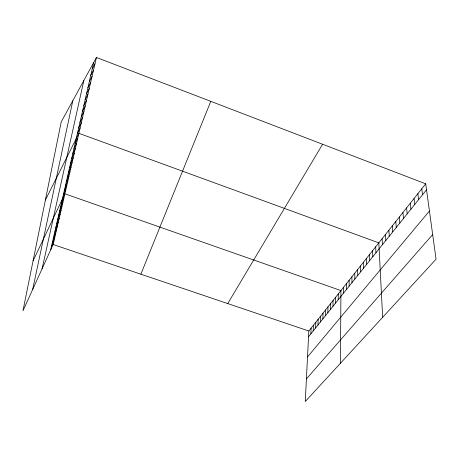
<?xml version="1.0" encoding="UTF-8"?>
<svg xmlns="http://www.w3.org/2000/svg" width="459" height="459" viewBox="0 0 459 459"><rect width="100%" height="100%" fill="white"/><g stroke="black" fill="none" stroke-linecap="round" stroke-linejoin="round"><path stroke-width="0.69" d="M343.613 293.054L343.63 287.185M340.429 363.258L340.939 290.57L64.874 193.807L33.071 260.867M338.22 299.773L338.283 293.915M335.575 303.066L335.661 297.22M332.964 306.325L333.073 300.484M330.388 309.532L330.514 303.709M327.841 312.711L327.984 306.887M325.322 315.844L325.488 310.032M322.838 318.936L323.021 313.141M320.382 321.994L320.589 316.205M317.955 325.018L318.179 319.24M315.562 328.001L315.803 322.235M313.193 330.95L313.451 325.196M310.852 333.865L311.127 328.122M425.705 183.818L308.832 331.008L305.264 401.533L436.05 259.197L425.705 183.818L96.447 57.467L61.219 121.893L22.95 310.823L53.129 244.509L96.447 57.467M32.664 289.48L72.82 100.676M42.079 268.796L83.825 80.555M50.691 249.874L93.688 62.516M140.867 274.189L210.79 101.347M52.355 242.622L54.81 237.251M51.517 246.271L53.967 240.9M53.204 238.921L55.665 233.551M54.931 231.388L57.415 226.012M54.059 235.18L56.537 229.804M55.814 227.544L58.304 222.167M57.61 219.706L60.118 214.33M56.709 223.653L59.205 218.272M58.528 215.713L61.047 210.331M59.458 211.662L61.982 206.28M60.399 207.56L62.935 202.178M61.357 203.4L63.899 198.018M63.302 194.909L65.861 189.533M64.3 190.571L66.865 185.201M65.304 186.182L67.88 180.812M66.331 181.724L68.913 176.359M67.364 177.208L69.957 171.844M68.42 172.624L71.019 167.265M69.487 167.977L72.092 162.624M70.566 163.261L73.182 157.913M71.667 158.475L74.289 153.14M72.78 153.622L75.414 148.291M73.91 148.693L76.55 143.374M75.058 143.696L77.709 138.388M45.384 200.067L78.879 133.322L378.824 242.863L382.657 317.301M77.439 133.311L80.107 128.027M78.678 127.923L81.352 122.651M79.935 122.444L82.62 117.188M81.209 116.884L83.905 111.64M82.505 111.227L85.208 106M83.825 105.484L86.533 100.274M85.167 99.649L87.881 94.456M86.527 93.716L89.253 88.541M87.91 87.68L90.641 82.534M89.321 81.547L92.058 76.423M90.75 75.31L93.498 70.21M92.207 68.97L94.961 63.893M227.739 303.577L322.591 144.246M308.546 336.745L426.526 189.785M307.519 356.93L429.435 211.014M306.405 378.922L432.665 234.549M53.129 244.509L308.832 331.008M421.764 188.787L422.532 194.754M417.879 193.675L418.608 199.648M414.058 198.489L414.741 204.462M410.289 203.228L410.931 209.206M406.582 207.898L407.185 213.877M402.933 212.5L403.49 218.473M399.336 217.032L399.852 223.005M395.79 221.496L396.272 227.469M392.296 225.891L392.743 231.864M388.853 230.229L389.266 236.196M385.462 234.497L385.835 240.464M382.118 238.709L382.462 244.67M375.669 246.833L375.944 252.783M372.559 250.752L372.806 256.696M369.489 254.619L369.707 260.557M366.46 258.428L366.649 264.367M363.476 262.192L363.631 268.119M360.527 265.904L360.659 271.826M357.618 269.565L357.722 275.48M354.75 273.185L354.83 279.089M351.915 276.748L351.967 282.652M349.121 280.271L349.15 286.164M346.356 283.748L346.361 289.635"/></g></svg>
